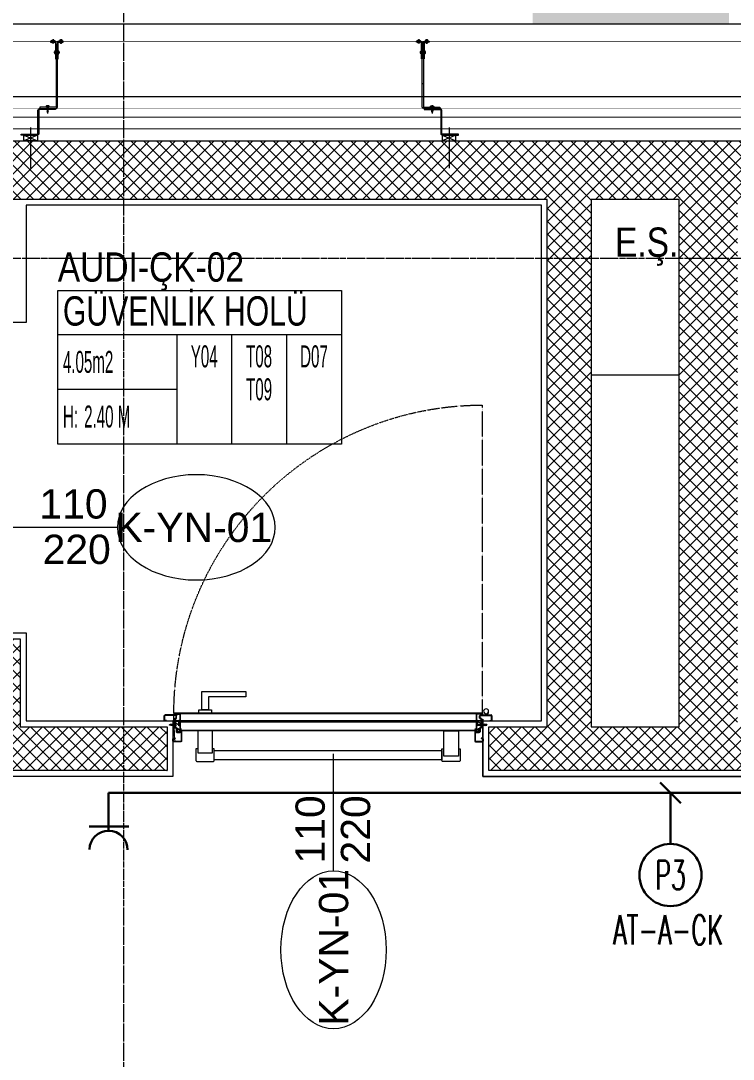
# Model space of a CAD drawing. Extents: x -1439 to 23780, y -1362 to 4476.
# Drawn here: x 19857.7 to 20101, y 2511.5 to 2866 of the extents above; entities that cross this region are included whole.
import ezdxf
from ezdxf.enums import TextEntityAlignment as Align

# ---------------------------------------------------------------- set-up
doc = ezdxf.new("R2010")
doc.units = 0
doc.header["$MEASUREMENT"] = 0
doc.linetypes.add('Audi$0$DASHDOT2', pattern=[0.5, 0.25, -0.125, 0, -0.125])
doc.linetypes.add('Audi$0$DOT2', pattern=[0.125, 0, -0.125])
doc.layers.get('0').update_dxf_attribs({"color": 9, "lineweight": 9})
for name, color, linetype, lineweight in [('Audi$0$00', 8, 'Continuous', 9), ('Audi$0$06C', 8, 'Continuous', 9), ('Audi$0$06D', 8, 'Continuous', 9), ('Audi$0$09W', 8, 'Continuous', 9), ('Audi$0$10', 8, 'Continuous', 9), ('Audi$0$14', 8, 'Continuous', 9), ('Audi$0$20', 8, 'Audi$0$DOT2', 9), ('Audi$0$21', 8, 'Continuous', 9), ('Audi$0$22', 8, 'Continuous', 9), ('Audi$0$24', 8, 'Audi$0$DASHDOT2', 9), ('Audi$0$33', 8, 'Audi$0$BATTING', 9), ('Audi$0$35', 8, 'Continuous', 9), ('E-KABLO', 7, 'Continuous', 30), ('E-LINYE', 7, 'Continuous', 30), ('E-PRİZ', 7, 'Continuous', 30), ('E-YAZI', 7, 'Continuous', 30)]:
    doc.layers.add(name, color=color, linetype=linetype, lineweight=lineweight)
doc.styles.add('Audi$0$Arial', font='arial.ttf', dxfattribs={"height": 2.5})
doc.styles.add('Audi$0$MuuM_TEXT-STANDART', font='ARIALN.TTF')
doc.styles.add('E-YAZI', font='txttw.shx')
doc.linetypes.add('Audi$0$BATTING', pattern='A,0.0001,-0.1,[134,ltypeshp.shx,S=0.1,R=0,X=-0.1,Y=0],-0.2,[134,ltypeshp.shx,S=0.1,R=180,X=0.1,Y=0],-0.1', length=0.4001)

# ---------------------------------------------------------------- blocks, each defined once
blk = doc.blocks.new('Audi$0$0_doorno')
blk.add_lwpolyline([(4.5, 0), (12.5, 0)])
blk.add_ellipse((-0.891, 0), major_axis=(-5.391, 0), ratio=0.666667)
at = {"style": 'Audi$0$Arial'}
blk.add_attdef('YUKSEKLIK', text='', height=2, dxfattribs=at).set_placement((5, 12.3), align=Align.TOP_LEFT)
blk.add_attdef('KAPINO', text='', height=2, dxfattribs=at).set_placement((0, 0), align=Align.MIDDLE)
blk.add_attdef('GENISLIK', text='', height=2, dxfattribs=at).set_placement((5, -3.789), align=Align.BOTTOM_LEFT)
blk = doc.blocks.new('Audi$0$KAPI KODLARI ÇATI KATI')
at = {"layer": 'Audi$0$22'}
ref = blk.add_blockref('Audi$0$0_doorno', (19913.18, 2693.05), dxfattribs=dict(at, xscale=-5, yscale=5, zscale=5))
ref.add_attrib('KAPINO', 'K-YN-01', dxfattribs={"layer": '0', "height": 10, "style": 'Audi$0$Arial'}).set_placement((19916.77, 2693.05), align=Align.MIDDLE)
ref.add_attrib('GENISLIK', '110', dxfattribs={"layer": '0', "height": 10, "style": 'Audi$0$Arial'}).set_placement((19864.02, 2693.05), align=Align.BOTTOM_LEFT)
ref.add_attrib('YUKSEKLIK', '220', dxfattribs={"layer": '0', "height": 10, "style": 'Audi$0$Arial'}).set_placement((19865.13, 2690.55), align=Align.TOP_LEFT)
ref = blk.add_blockref('Audi$0$0_doorno', (19964.5, 2553.27), dxfattribs=dict(at, xscale=5, yscale=5, zscale=5, rotation=90))
ref.add_attrib('KAPINO', 'K-YN-01', dxfattribs={"layer": '0', "height": 10, "rotation": 90, "style": 'Audi$0$Arial'}).set_placement((19964.5, 2549.68), align=Align.MIDDLE)
ref.add_attrib('GENISLIK', '110', dxfattribs={"layer": '0', "height": 10, "rotation": 90, "style": 'Audi$0$Arial'}).set_placement((19964.5, 2578.27), align=Align.BOTTOM_LEFT)
ref.add_attrib('YUKSEKLIK', '220', dxfattribs={"layer": '0', "height": 10, "rotation": 90, "style": 'Audi$0$Arial'}).set_placement((19967, 2578.27), align=Align.TOP_LEFT)
blk = doc.blocks.new('Audi$0$0_roomno2-flat-2')
at = {"layer": 'Audi$0$21'}
blk.add_lwpolyline([(96.88, -52.5), (0, -52.5), (0, 0), (96.88, 0)], close=True, dxfattribs=at)
for points in [[(0, -15), (96.88, -15)], [(40.62, -15), (40.62, -52.5)], [(59.38, -15), (59.38, -52.5)], [(78.12, -15), (78.12, -52.5)], [(0, -33.75), (40.62, -33.75)]]:
    blk.add_lwpolyline(points, dxfattribs=at)
at = {"layer": 'Audi$0$21', "style": 'Audi$0$MuuM_TEXT-STANDART', "width": 0.6}
blk.add_text('H:', height=7.5, dxfattribs=at).set_placement((1.75, -43.04), align=Align.MIDDLE_LEFT)
at = {"layer": 'Audi$0$21', "style": 'Audi$0$Arial'}
blk.add_attdef('ODANO', (0, 5.85), '', height=10, dxfattribs=at)
blk.add_attdef('MEKANADI', text='', height=10, dxfattribs=at).set_placement((1.75, -15), align=Align.BOTTOM_LEFT)
at = {"layer": 'Audi$0$21', "style": 'Audi$0$MuuM_TEXT-STANDART', "width": 0.6}
for tag, p in [('M2', (1.75, -24.38)), ('TEMIZTAVANYUKSEKLIGI', (9, -43.04))]:
    blk.add_attdef(tag, text='', height=7.5, dxfattribs=at).set_placement(p, align=Align.MIDDLE_LEFT)
for tag, p in [('YER01', (50, -22.5)), ('TAVAN01', (68.75, -22.5)), ('DUVAR01', (87.5, -22.5)), ('YER02', (50, -33.75)), ('TAVAN02', (68.75, -33.75)), ('DUVAR02', (87.5, -33.75)), ('YER03', (50, -45)), ('TAVAN03', (68.75, -45)), ('DUVAR03', (87.5, -45))]:
    blk.add_attdef(tag, text='', height=7.5, dxfattribs=at).set_placement(p, align=Align.MIDDLE_CENTER)
blk = doc.blocks.new('Audi$0$P-AKS_AUDI')
at = {"layer": 'Audi$0$21', "linetype": 'Audi$0$DASHDOT2'}
blk.add_lwpolyline([(-2664.62, -2580.53), (-2664.62, 1229.1)], dxfattribs=at)
at = {"layer": 'Audi$0$24'}
blk.add_lwpolyline([(-3840, 0), (360, 0)], dxfattribs=at)
blk = doc.blocks.new('Audi$0$p- alum kaplama profil')
at = {"lineweight": 13}
blk.add_lwpolyline([(7.12, 12.59), (7.12, 26.49)], dxfattribs=at)
at = {"lineweight": 18}
blk.add_lwpolyline([(4.09, 6.16), (-1.41, 6.16), (-1.41, 6.46), (4.09, 6.46, 0.414214), (4.29, 6.66), (4.29, 14.66, -0.414214), (4.79, 15.16), (10.29, 15.16), (10.29, 14.86), (4.79, 14.86, 0.414214), (4.59, 14.66), (4.59, 6.66, -0.414214)], format="xyb", close=True, dxfattribs=at)
at = {"lineweight": 5}
blk.add_lwpolyline([(9.44, 15.16), (4.79, 15.16), (4.79, 17.16), (9.44, 17.16)], close=True, dxfattribs=at)
for points in [[(4.79, 15.16), (9.44, 17.16)], [(9.44, 15.16), (4.79, 17.16)]]:
    blk.add_lwpolyline(points, dxfattribs=at)
blk.add_lwpolyline([(-2.06, 5.56), (-2.06, -2.34), (-2.06, -15.69), (-1.66, -15.69), (-1.66, -2.34), (-1.66, 5.56), (-1.66, 5.56), (-1.66, 5.57), (-1.66, 5.57), (-1.66, 5.58), (-1.66, 5.58), (-1.65, 5.59), (-1.65, 5.59), (-1.65, 5.59), (-1.65, 5.6), (-1.65, 5.6), (-1.64, 5.61), (-1.64, 5.61), (-1.64, 5.62), (-1.64, 5.62), (-1.63, 5.62), (-1.63, 5.63), (-1.63, 5.63), (-1.62, 5.63), (-1.62, 5.64), (-1.61, 5.64), (-1.61, 5.64), (-1.61, 5.64), (-1.6, 5.65), (-1.6, 5.65), (-1.59, 5.65), (-1.59, 5.65), (-1.58, 5.65), (-1.58, 5.65), (-1.57, 5.66), (-1.57, 5.66), (-1.56, 5.66), (-1.56, 5.66), (3.94, 5.66), (3.94, 6.06), (-1.56, 6.06), (-1.58, 6.06), (-1.61, 6.05), (-1.63, 6.05), (-1.66, 6.05), (-1.68, 6.04), (-1.7, 6.03), (-1.73, 6.03), (-1.75, 6.02), (-1.77, 6.01), (-1.79, 6), (-1.82, 5.99), (-1.84, 5.97), (-1.86, 5.96), (-1.88, 5.94), (-1.89, 5.93), (-1.91, 5.91), (-1.93, 5.89), (-1.95, 5.87), (-1.96, 5.85), (-1.97, 5.83), (-1.99, 5.81), (-2, 5.79), (-2.01, 5.77), (-2.02, 5.75), (-2.03, 5.72), (-2.04, 5.7), (-2.04, 5.68), (-2.05, 5.65), (-2.05, 5.63), (-2.06, 5.61), (-2.06, 5.58)], close=True)
blk.add_lwpolyline([(-1.66, -2.34), (-2.06, -2.34)])
for points in [[(-2.36, -10.84), (-2.36, -16.39), (-2.36, -16.39, -0.414214), (-2.51, -16.54), (-2.51, -16.54), (-4.06, -16.54), (-4.06, -16.84), (-2.51, -16.84), (-2.51, -16.84, 0.414214), (-2.06, -16.39), (-2.06, -10.84)], [(-1.36, -10.84), (-1.66, -10.84), (-1.66, -16.39, 0.414214), (-1.21, -16.84), (-1.21, -16.84), (0.34, -16.84), (0.34, -16.54), (-1.21, -16.54), (-1.21, -16.54, -0.414214), (-1.36, -16.39), (-1.36, -16.39)]]:
    blk.add_lwpolyline(points, format="xyb", close=True)
for points in [[(1.56, 7.05, -10), (1.02, 7.13, -10)], [(1.05, 6.91, -10), (1.29, 7.56, -10)], [(1.29, 4.93, -10), (1.29, 7.8, -10)], [(1.53, 6.82, -10), (1.29, 7.56, -10)], [(0.67, 5.66, -10), (1.91, 5.66, -10)], [(0.67, 5.66, -10), (0.67, 5.64, -10), (0.67, 5.62, -10), (0.67, 5.6, -10), (0.68, 5.58, -10), (0.68, 5.56, -10), (0.69, 5.54, -10), (0.69, 5.52, -10), (0.7, 5.5, -10), (0.7, 5.48, -10), (0.71, 5.46, -10), (0.72, 5.45, -10), (0.73, 5.43, -10), (0.74, 5.41, -10), (0.75, 5.4, -10), (0.76, 5.38, -10), (0.77, 5.36, -10), (0.79, 5.35, -10), (0.8, 5.33, -10), (0.81, 5.32, -10), (0.83, 5.31, -10), (0.84, 5.29, -10), (0.86, 5.28, -10), (0.87, 5.27, -10), (0.89, 5.26, -10), (0.91, 5.25, -10), (0.92, 5.24, -10), (0.94, 5.23, -10), (0.96, 5.22, -10), (0.98, 5.21, -10), (1, 5.21, -10), (1.02, 5.2, -10), (1.03, 5.2, -10)], [(0.96, 5.66, -10), (0.97, 5.66, -10), (0.97, 5.66, -10), (0.97, 5.66, -10), (0.98, 5.66, -10), (0.98, 5.66, -10), (0.99, 5.66, -10), (0.99, 5.66, -10), (1, 5.66, -10), (1, 5.67, -10), (1, 5.67, -10), (1.01, 5.67, -10), (1.01, 5.67, -10), (1.01, 5.67, -10), (1.02, 5.68, -10), (1.02, 5.68, -10), (1.02, 5.68, -10), (1.03, 5.69, -10), (1.03, 5.69, -10), (1.03, 5.69, -10), (1.04, 5.7, -10), (1.04, 5.7, -10), (1.04, 5.7, -10), (1.04, 5.71, -10), (1.04, 5.71, -10), (1.05, 5.72, -10), (1.05, 5.72, -10), (1.05, 5.72, -10), (1.05, 5.73, -10), (1.05, 5.73, -10), (1.05, 5.74, -10), (1.05, 5.74, -10), (1.05, 5.75, -10)], [(1.61, 6.87, -10), (0.98, 6.96, -10)], [(1.33, 5.85, -10), (0.98, 5.88, -10)], [(1.03, 5.2, -10), (1.04, 5.2, -10), (1.05, 5.19, -10), (1.05, 5.19, -10), (1.06, 5.19, -10), (1.06, 5.19, -10), (1.07, 5.19, -10), (1.07, 5.19, -10), (1.08, 5.19, -10), (1.08, 5.19, -10), (1.09, 5.19, -10), (1.09, 5.18, -10), (1.1, 5.18, -10), (1.1, 5.18, -10), (1.11, 5.18, -10), (1.11, 5.18, -10), (1.12, 5.18, -10), (1.12, 5.18, -10), (1.13, 5.18, -10), (1.13, 5.18, -10), (1.14, 5.18, -10), (1.15, 5.18, -10), (1.15, 5.18, -10), (1.16, 5.17, -10), (1.16, 5.17, -10), (1.17, 5.17, -10), (1.17, 5.17, -10), (1.18, 5.17, -10), (1.18, 5.17, -10), (1.19, 5.17, -10), (1.19, 5.17, -10), (1.2, 5.17, -10), (1.2, 5.17, -10)], [(1.05, 5.83, -10), (1.05, 6.01, -10)], [(1.05, 5.75, -10), (1.05, 5.83, -10)], [(1.2, 5.17, -10), (1.2, 5.2, -10)], [(1.38, 5.2, -10), (1.2, 5.2, -10)], [(1.29, 6.16, -10), (1.29, 6.26, -10)], [(1.38, 5.17, -10), (1.38, 5.2, -10)], [(1.38, 5.17, -10), (1.38, 5.17, -10), (1.39, 5.17, -10), (1.39, 5.17, -10), (1.4, 5.17, -10), (1.41, 5.17, -10), (1.41, 5.17, -10), (1.42, 5.17, -10), (1.42, 5.17, -10), (1.43, 5.17, -10), (1.43, 5.18, -10), (1.44, 5.18, -10), (1.44, 5.18, -10), (1.45, 5.18, -10), (1.45, 5.18, -10), (1.46, 5.18, -10), (1.46, 5.18, -10), (1.47, 5.18, -10), (1.47, 5.18, -10), (1.48, 5.18, -10), (1.48, 5.18, -10), (1.49, 5.18, -10), (1.5, 5.19, -10), (1.5, 5.19, -10), (1.51, 5.19, -10), (1.51, 5.19, -10), (1.52, 5.19, -10), (1.52, 5.19, -10), (1.53, 5.19, -10), (1.53, 5.19, -10), (1.54, 5.19, -10), (1.54, 5.2, -10), (1.55, 5.2, -10)], [(1.53, 5.75, -10), (1.53, 5.92, -10)], [(1.53, 5.75, -10), (1.53, 5.74, -10), (1.53, 5.74, -10), (1.53, 5.73, -10), (1.53, 5.73, -10), (1.53, 5.72, -10), (1.54, 5.72, -10), (1.54, 5.72, -10), (1.54, 5.71, -10), (1.54, 5.71, -10), (1.54, 5.7, -10), (1.54, 5.7, -10), (1.55, 5.7, -10), (1.55, 5.69, -10), (1.55, 5.69, -10), (1.55, 5.69, -10), (1.56, 5.68, -10), (1.56, 5.68, -10), (1.56, 5.68, -10), (1.57, 5.67, -10), (1.57, 5.67, -10), (1.58, 5.67, -10), (1.58, 5.67, -10), (1.58, 5.67, -10), (1.59, 5.66, -10), (1.59, 5.66, -10), (1.6, 5.66, -10), (1.6, 5.66, -10), (1.6, 5.66, -10), (1.61, 5.66, -10), (1.61, 5.66, -10), (1.62, 5.66, -10), (1.62, 5.66, -10)], [(1.55, 5.2, -10), (1.57, 5.2, -10), (1.59, 5.21, -10), (1.6, 5.21, -10), (1.62, 5.22, -10), (1.64, 5.23, -10), (1.66, 5.24, -10), (1.68, 5.25, -10), (1.69, 5.26, -10), (1.71, 5.27, -10), (1.73, 5.28, -10), (1.74, 5.29, -10), (1.76, 5.31, -10), (1.77, 5.32, -10), (1.78, 5.33, -10), (1.8, 5.35, -10), (1.81, 5.36, -10), (1.82, 5.38, -10), (1.83, 5.4, -10), (1.84, 5.41, -10), (1.85, 5.43, -10), (1.86, 5.45, -10), (1.87, 5.46, -10), (1.88, 5.48, -10), (1.89, 5.5, -10), (1.89, 5.52, -10), (1.9, 5.54, -10), (1.9, 5.56, -10), (1.9, 5.58, -10), (1.91, 5.6, -10), (1.91, 5.62, -10), (1.91, 5.64, -10), (1.91, 5.66, -10)], [(-2.86, -13.04, 0), (-0.86, -13.04, 0)], [(-2.36, -12.52, 0), (-2.4, -12.53, 0), (-2.43, -12.56, 0), (-2.47, -12.58, 0), (-2.5, -12.6, 0), (-2.53, -12.63, 0), (-2.56, -12.66, 0), (-2.59, -12.69, 0), (-2.61, -12.73, 0), (-2.63, -12.76, 0), (-2.65, -12.8, 0), (-2.67, -12.84, 0), (-2.68, -12.88, 0), (-2.69, -12.92, 0), (-2.7, -12.96, 0), (-2.71, -13, 0), (-2.71, -13.04, 0), (-2.71, -13.08, 0), (-2.7, -13.13, 0), (-2.69, -13.17, 0), (-2.68, -13.21, 0), (-2.67, -13.25, 0), (-2.65, -13.28, 0), (-2.63, -13.32, 0), (-2.61, -13.36, 0), (-2.59, -13.39, 0), (-2.56, -13.42, 0), (-2.53, -13.45, 0), (-2.5, -13.48, 0), (-2.47, -13.51, 0), (-2.43, -13.53, 0), (-2.4, -13.55, 0), (-2.36, -13.57, 0)], [(-2.36, -13.04, 0), (-2.36, -12.52, 0)], [(-2.36, -13.04, 0), (-2.36, -12.73, 0)], [(-2.36, -12.73, 0), (-2.36, -13.04, 0)], [(-1.36, -12.73, 0), (-2.36, -12.73, 0)], [(-2.36, -13.04, 0), (-2.36, -13.36, 0)], [(-2.36, -13.04, 0), (-2.36, -13.57, 0)], [(-2.36, -13.36, 0), (-2.36, -13.04, 0)], [(-1.36, -13.36, 0), (-2.36, -13.36, 0)], [(-1.36, -13.04, 0), (-1.36, -12.37, 0)], [(-1.36, -13.72, 0), (-1.32, -13.68, 0), (-1.29, -13.65, 0), (-1.26, -13.61, 0), (-1.23, -13.58, 0), (-1.2, -13.54, 0), (-1.18, -13.5, 0), (-1.16, -13.45, 0), (-1.14, -13.41, 0), (-1.12, -13.37, 0), (-1.1, -13.32, 0), (-1.09, -13.28, 0), (-1.08, -13.23, 0), (-1.07, -13.18, 0), (-1.06, -13.14, 0), (-1.06, -13.09, 0), (-1.06, -13.04, 0), (-1.06, -12.99, 0), (-1.06, -12.95, 0), (-1.07, -12.9, 0), (-1.08, -12.85, 0), (-1.09, -12.81, 0), (-1.1, -12.76, 0), (-1.12, -12.72, 0), (-1.14, -12.67, 0), (-1.16, -12.63, 0), (-1.18, -12.59, 0), (-1.2, -12.55, 0), (-1.23, -12.51, 0), (-1.26, -12.47, 0), (-1.29, -12.43, 0), (-1.32, -12.4, 0), (-1.36, -12.37, 0)], [(-1.36, -13.04, 0), (-1.36, -13.72, 0)], [(-3.84, -17.04, 0), (-3.81, -17.07, 0), (-3.78, -17.1, 0), (-3.75, -17.12, 0), (-3.72, -17.15, 0), (-3.69, -17.17, 0), (-3.66, -17.19, 0), (-3.62, -17.21, 0), (-3.59, -17.23, 0), (-3.55, -17.24, 0), (-3.52, -17.26, 0), (-3.48, -17.27, 0), (-3.44, -17.28, 0), (-3.4, -17.28, 0), (-3.36, -17.29, 0), (-3.32, -17.29, 0), (-3.29, -17.29, 0), (-3.25, -17.29, 0), (-3.21, -17.29, 0), (-3.17, -17.28, 0), (-3.13, -17.28, 0), (-3.09, -17.27, 0), (-3.06, -17.26, 0), (-3.02, -17.24, 0), (-2.98, -17.23, 0), (-2.95, -17.21, 0), (-2.91, -17.19, 0), (-2.88, -17.17, 0), (-2.85, -17.15, 0), (-2.82, -17.12, 0), (-2.79, -17.1, 0), (-2.76, -17.07, 0), (-2.73, -17.04, 0)], [(-3.29, -17.04, 0), (-3.84, -17.04, 0)], [(-2.85, -16.54, 0), (-2.86, -16.51, 0), (-2.87, -16.47, 0), (-2.89, -16.44, 0), (-2.91, -16.41, 0), (-2.93, -16.38, 0), (-2.96, -16.35, 0), (-2.98, -16.33, 0), (-3.01, -16.31, 0), (-3.04, -16.29, 0), (-3.07, -16.27, 0), (-3.11, -16.25, 0), (-3.14, -16.24, 0), (-3.18, -16.23, 0), (-3.21, -16.22, 0), (-3.25, -16.22, 0), (-3.29, -16.22, 0), (-3.32, -16.22, 0), (-3.36, -16.22, 0), (-3.39, -16.23, 0), (-3.43, -16.24, 0), (-3.46, -16.25, 0), (-3.5, -16.27, 0), (-3.53, -16.29, 0), (-3.56, -16.31, 0), (-3.59, -16.33, 0), (-3.61, -16.35, 0), (-3.64, -16.38, 0), (-3.66, -16.41, 0), (-3.68, -16.44, 0), (-3.7, -16.47, 0), (-3.71, -16.51, 0), (-3.73, -16.54, 0)], [(-3.29, -16.54, 0), (-3.73, -16.54, 0)], [(-3.29, -16.54, 0), (-3.55, -16.54, 0)], [(-3.55, -16.54, 0), (-3.29, -16.54, 0)], [(-3.55, -17.04, 0), (-3.55, -16.54, 0)], [(-3.29, -17.54, 0), (-3.29, -16.04, 0)], [(-3.29, -16.54, 0), (-2.85, -16.54, 0)], [(-3.29, -16.54, 0), (-3.03, -16.54, 0)], [(-3.03, -16.54, 0), (-3.29, -16.54, 0)], [(-3.29, -17.04, 0), (-2.73, -17.04, 0)], [(-3.03, -17.04, 0), (-3.03, -16.54, 0)], [(-0.56, -17.04, 0), (-1.11, -17.04, 0)], [(0, -17.04, 0), (-0.03, -17.07, 0), (-0.06, -17.1, 0), (-0.09, -17.12, 0), (-0.12, -17.15, 0), (-0.15, -17.17, 0), (-0.18, -17.19, 0), (-0.22, -17.21, 0), (-0.25, -17.23, 0), (-0.29, -17.24, 0), (-0.33, -17.26, 0), (-0.36, -17.27, 0), (-0.4, -17.28, 0), (-0.44, -17.28, 0), (-0.48, -17.29, 0), (-0.52, -17.29, 0), (-0.56, -17.29, 0), (-0.59, -17.29, 0), (-0.63, -17.29, 0), (-0.67, -17.28, 0), (-0.71, -17.28, 0), (-0.75, -17.27, 0), (-0.79, -17.26, 0), (-0.82, -17.24, 0), (-0.86, -17.23, 0), (-0.89, -17.21, 0), (-0.93, -17.19, 0), (-0.96, -17.17, 0), (-0.99, -17.15, 0), (-1.02, -17.12, 0), (-1.05, -17.1, 0), (-1.08, -17.07, 0), (-1.11, -17.04, 0)], [(-1, -16.54, 0), (-0.98, -16.51, 0), (-0.97, -16.47, 0), (-0.95, -16.44, 0), (-0.93, -16.41, 0), (-0.91, -16.38, 0), (-0.88, -16.35, 0), (-0.86, -16.33, 0), (-0.83, -16.31, 0), (-0.8, -16.29, 0), (-0.77, -16.27, 0), (-0.73, -16.25, 0), (-0.7, -16.24, 0), (-0.66, -16.23, 0), (-0.63, -16.22, 0), (-0.59, -16.22, 0), (-0.56, -16.22, 0), (-0.52, -16.22, 0), (-0.48, -16.22, 0), (-0.45, -16.23, 0), (-0.41, -16.24, 0), (-0.38, -16.25, 0), (-0.34, -16.27, 0), (-0.31, -16.29, 0), (-0.28, -16.31, 0), (-0.25, -16.33, 0), (-0.23, -16.35, 0), (-0.2, -16.38, 0), (-0.18, -16.41, 0), (-0.16, -16.44, 0), (-0.14, -16.47, 0), (-0.13, -16.51, 0), (-0.12, -16.54, 0)], [(-0.56, -16.54, 0), (-1, -16.54, 0)], [(-0.56, -16.54, 0), (-0.82, -16.54, 0)], [(-0.82, -16.54, 0), (-0.56, -16.54, 0)], [(-0.82, -17.04, 0), (-0.82, -16.54, 0)], [(-0.56, -17.54, 0), (-0.56, -16.04, 0)], [(-0.56, -16.54, 0), (-0.3, -16.54, 0)], [(-0.56, -16.54, 0), (-0.12, -16.54, 0)], [(-0.3, -16.54, 0), (-0.56, -16.54, 0)], [(-0.56, -17.04, 0), (0, -17.04, 0)], [(-0.3, -17.04, 0), (-0.3, -16.54, 0)]]:
    blk.add_polyline3d(points)
blk = doc.blocks.new('*U342')
at = {"ltscale": 15}
for p, q in [((-24.9, 0.9), (-25.7, 0)), ((-24.9, -0.9), (-25.7, 0)), ((-22.9, 1.5), (-24.9, 0.9)), ((-22.9, 1.5), (-22.9, -1.5)), ((-21.2, -2.7), (-18.1, 2.8)), ((-21, -2.7), (-17.9, 2.7)), ((-19.7, -2.7), (-16.6, 2.8)), ((-19.5, -2.7), (-16.4, 2.7)), ((-18.5, 1.5), (-18.3, 2)), ((-18.2, -2.7), (-15.1, 2.8)), ((-18, -2.7), (-14.9, 2.7)), ((-17, 1.5), (-16.8, 2)), ((-16.7, -2.7), (-13.6, 2.8)), ((-16.5, -2.7), (-13.4, 2.7)), ((-15.5, 1.5), (-15.3, 2)), ((-15.2, -2.7), (-12.1, 2.8)), ((-15, -2.7), (-11.9, 2.7)), ((-14, 1.5), (-13.8, 2)), ((-13.7, -2.7), (-10.6, 2.8)), ((-13.5, -2.7), (-10.4, 2.7)), ((-12.5, 1.5), (-12.3, 2)), ((-12.2, -2.7), (-9.1, 2.8)), ((-12, -2.7), (-8.9, 2.7)), ((-11, 1.5), (-10.8, 2)), ((-10.7, -2.7), (-7.6, 2.8)), ((-10.5, -2.7), (-7.4, 2.7)), ((-9.5, 1.5), (-9.3, 2)), ((-9.2, -2.7), (-6.1, 2.8)), ((-9, -2.7), (-5.9, 2.7)), ((-8, 1.5), (-7.8, 2)), ((-7.7, -2.7), (-4.6, 2.8)), ((-7.5, -2.7), (-4.4, 2.7)), ((-6.5, 1.5), (-6.3, 2)), ((-6.2, -2.7), (-3.1, 2.8)), ((-6, -2.7), (-2.9, 2.7)), ((-5, 1.5), (-4.8, 2)), ((-4.7, -2.7), (-1.6, 2.8)), ((-4.5, -2.7), (-1.4, 2.7)), ((-3.5, 1.5), (-3.3, 2)), ((-2, 1.5), (-1.8, 2)), ((-0.5, 4.2), (-1.5, 1.5)), ((0, 0.5), (-0.6, 0.5)), ((-24.9, -0.9), (-22.9, -1.5)), ((-8.6, -1.5), (-22.9, -1.5)), ((-21.2, -2.7), (-20.9, -1.5)), ((-20.3, -1.5), (-19.1, -1.5)), ((-19.7, -2.7), (-19.4, -1.5)), ((-18.8, -1.5), (-17.6, -1.5)), ((-18.2, -2.7), (-17.9, -1.5)), ((-17.3, -1.5), (-16.1, -1.5)), ((-16.7, -2.7), (-16.4, -1.5)), ((-15.8, -1.5), (-14.6, -1.5)), ((-15.2, -2.7), (-14.9, -1.5)), ((-14.3, -1.5), (-13.1, -1.5)), ((-13.7, -2.7), (-13.4, -1.5)), ((-12.8, -1.5), (-11.6, -1.5)), ((-12.2, -2.7), (-11.9, -1.5)), ((-11.3, -1.5), (-10.1, -1.5)), ((-10.7, -2.7), (-10.4, -1.5)), ((-9.8, -1.5), (-8.6, -1.5)), ((-9.2, -2.7), (-8.9, -1.5)), ((-8.3, -1.5), (-7.1, -1.5)), ((-7.7, -2.7), (-7.4, -1.5)), ((-6.8, -1.5), (-5.6, -1.5)), ((-6.2, -2.7), (-5.9, -1.5)), ((-5.3, -1.5), (-4.1, -1.5)), ((-4.7, -2.7), (-4.4, -1.5)), ((-3.8, -1.5), (-2.1, -1.5)), ((-0.5, -4.2), (-1.5, -1.5)), ((0, -0.5), (-0.6, -0.5))]:
    blk.add_line(p, q, dxfattribs=at)
for p, q in [((-6.9, 1.5), (-22.9, 1.5)), ((-17.4, 1.5), (-18.6, 1.5)), ((-15.9, 1.5), (-17.1, 1.5)), ((-14.4, 1.5), (-15.6, 1.5)), ((-12.9, 1.5), (-14.1, 1.5)), ((-11.4, 1.5), (-12.6, 1.5)), ((-9.9, 1.5), (-11.1, 1.5)), ((-8.4, 1.5), (-9.6, 1.5)), ((-6.9, 1.5), (-8.1, 1.5)), ((-5.4, 1.5), (-6.6, 1.5)), ((-3.9, 1.5), (-5.1, 1.5)), ((-2.4, 1.5), (-3.6, 1.5)), ((-1.5, 1.5), (-2.1, 1.5)), ((0, 0.5), (0, 4.1)), ((-1.5, -1.5), (-2.1, -1.5)), ((0, -0.5), (0, -4.1))]:
    blk.add_line(p, q)
for centre, radius, start, end in [((-26, 3.9), 3.92, 274.361, 322.1025), ((-26, -3.9), 3.92, 37.8975, 85.639), ((-18, 2.8), 0.0971, 330.3204, 150.3204), ((-16.5, 2.8), 0.0971, 330.3204, 150.3204), ((-15, 2.8), 0.0971, 330.3204, 150.3204), ((-13.5, 2.8), 0.0971, 330.3204, 150.3204), ((-12, 2.8), 0.0971, 330.3204, 150.3204), ((-10.5, 2.8), 0.0971, 330.3204, 150.3204), ((-9, 2.8), 0.0971, 330.3204, 150.3204), ((-7.5, 2.8), 0.0971, 330.3204, 150.3204), ((-6, 2.8), 0.0971, 330.3204, 150.3204), ((-4.5, 2.8), 0.0971, 330.3204, 150.3204), ((-3, 2.8), 0.0971, 330.3204, 150.3204), ((-1.5, 2.8), 0.0971, 330.3204, 150.3204), ((-0.6, 0), 0.486, 90, 270), ((-0.3, 4.1), 0.25, 0, 150.0864), ((-21.1, -2.7), 0.0971, 150.3204, 330.3204), ((-19.6, -2.7), 0.0971, 150.3204, 330.3204), ((-18.1, -2.7), 0.0971, 150.3204, 330.3204), ((-16.6, -2.7), 0.0971, 150.3204, 330.3204), ((-15.1, -2.7), 0.0971, 150.3204, 330.3204), ((-13.6, -2.7), 0.0971, 150.3204, 330.3204), ((-12.1, -2.7), 0.0971, 150.3204, 330.3204), ((-10.6, -2.7), 0.0971, 150.3204, 330.3204), ((-9.1, -2.7), 0.0971, 150.3204, 330.3204), ((-7.6, -2.7), 0.0971, 150.3204, 330.3204), ((-6.1, -2.7), 0.0971, 150.3204, 330.3204), ((-4.6, -2.7), 0.0971, 150.3204, 330.3204), ((-0.3, -4.1), 0.25, 209.9136, 0)]:
    blk.add_arc(centre, radius, start, end, dxfattribs=at)
blk = doc.blocks.new('Audi$0$conta')
at = {"ltscale": 10}
for p, q in [((-2649.88, 5344.46), (-2649.78, 5344.3)), ((-2649.87, 5345.53), (-2649.81, 5345.61)), ((-2649.78, 5344.3), (-2649.74, 5344.3)), ((-2649.72, 5345.4), (-2649.28, 5345.4)), ((-2649.25, 5345.41), (-2649.09, 5345.51)), ((-2648.83, 5344.87), (-2648.56, 5345.24)), ((-2648.77, 5345.12), (-2648.63, 5345.3)), ((-2648.56, 5345.31), (-2648.56, 5345.31)), ((-2648.97, 5344.05), (-2648.78, 5343.8)), ((-2648.87, 5344.09), (-2648.7, 5343.86)), ((-2648.71, 5343.79), (-2648.71, 5343.79))]:
    blk.add_line(p, q, dxfattribs=at)
for centre, radius, start, end in [((-2653.03, 5345), 3.19, 350.4674, 8.9372), ((-2649.87, 5344.47), 0.02, 170.4674, 213.7451), ((-2649.83, 5345.5), 0.05, 140.6345, 188.9372), ((-2649.74, 5345.58), 0.0696, 22.2428, 159.258), ((-2650.94, 5345.01), 1.24, 340.3382, 16.7772), ((-2649.74, 5344.58), 0.03, 160.3382, 273.2666), ((-2649.72, 5345.37), 0.03, 90, 196.7772), ((-2649.56, 5341.55), 3.01, 80.4362, 93.2666), ((-2649.28, 5345.45), 0.05, 270, 303.0062), ((-2649.22, 5344.14), 0.231, 353.9571, 81.9004), ((-2649.08, 5345.49), 0.03, 4.7972, 123.0062), ((-2649.06, 5344.54), 0.03, 260.4362, 338.7066), ((-2650.22, 5344.99), 1.27, 338.7066, 23.0418), ((-2649.01, 5345.57), 0.05, 18.7951, 42.1429), ((-2651.17, 5344.83), 2.33, 7.5897, 18.7951), ((-2658.2, 5345.19), 9.36, 353.6857, 357.8537), ((-2648.81, 5345.15), 0.05, 187.5897, 322.7347), ((-2648.79, 5344.84), 0.05, 142.7347, 180.2669), ((-2648.59, 5345.27), 0.05, 52.7347, 142.7347), ((-2648.59, 5345.27), 0.05, 322.7347, 52.7347), ((-2648.89, 5344.11), 0.1, 173.9571, 217.2653), ((-2648.79, 5344.15), 0.1, 173.6857, 217.2653), ((-2648.74, 5343.83), 0.05, 217.2653, 307.2653), ((-2648.74, 5343.83), 0.05, 307.2653, 37.2653)]:
    blk.add_arc(centre, radius, start, end, dxfattribs=at)
for points, knots in [([(-2649.74, 5344.31), (-2649.74, 5344.34), (-2649.7, 5344.52), (-2649.59, 5344.33), (-2649.34, 5344.36), (-2649.23, 5344.37), (-2649.18, 5344.37)], [0, 0, 0, 0, 0.1008757, 0.3841126, 0.5436166, 0.6906785, 0.6906785, 0.6906785, 0.6906785]), ([(-2648.98, 5345.6), (-2649, 5345.63), (-2649.09, 5345.71), (-2649.23, 5345.44), (-2649.32, 5345.74), (-2649.39, 5345.46), (-2649.51, 5345.75), (-2649.59, 5345.5), (-2649.65, 5345.57), (-2649.68, 5345.61)], [0.0086373, 0.0086373, 0.0086373, 0.0086373, 0.1097304, 0.3133405, 0.4430081, 0.5658764, 0.7165186, 0.8527974, 0.9648495, 0.9648495, 0.9648495, 0.9648495])]:
    blk.add_open_spline(points, degree=3, knots=knots, dxfattribs=at)
blk = doc.blocks.new('Audi$0$p-yn_sackasa')
at = {"layer": 'Audi$0$10', "linetype": 'Continuous'}
for p, q in [((2.69, 7.16), (0.26, 7.16)), ((2.69, 7.15), (0.26, 7.15)), ((0, 6.16), (0, 6.9)), ((0.01, 6.9), (0.01, 6.15)), ((0.14, 6.9), (0.14, 6.16)), ((0.15, 6.9), (0.15, 6.16)), ((2.69, 7.02), (0.26, 7.02)), ((0.26, 7.01), (2.69, 7.01)), ((0.26, 6.05), (0.76, 6.05)), ((0.75, 6.04), (0.26, 6.04)), ((0.26, 5.91), (0.75, 5.91)), ((0.76, 5.9), (0.26, 5.9)), ((0.75, 5.91), (0.75, 6.04)), ((0.76, 5.9), (0.76, 6.05)), ((1.11, 2.52), (1.11, 3.73)), ((1.12, 2.52), (1.12, 3.73)), ((1.25, 3.73), (1.25, 2.52)), ((1.26, 2.52), (1.26, 3.73)), ((1.37, 3.98), (2.49, 3.98)), ((2.49, 3.97), (1.37, 3.97)), ((1.37, 3.84), (2.49, 3.84)), ((2.49, 3.83), (1.37, 3.83)), ((2.6, 3.69), (2.5, 3.36)), ((2.51, 3.35), (2.61, 3.69)), ((2.73, 3.65), (2.63, 3.32)), ((2.74, 3.64), (2.64, 3.31)), ((2.8, 3.29), (2.8, 6.9)), ((2.81, 3.29), (2.81, 6.9)), ((2.94, 3.29), (2.94, 6.9)), ((2.95, 3.29), (2.95, 6.9)), ((-2.19, 0), (-2.19, -0.15)), ((0.67, -0.71), (0.67, 2.27)), ((0.69, -0.71), (0.69, 2.27)), ((0.81, -0.71), (0.81, 2.27)), ((0.83, -0.71), (0.83, 2.27)), ((0.92, 2.33), (0.95, 2.32)), ((0.93, 2.34), (0.95, 2.33)), ((1.01, 2.46), (0.99, 2.47)), ((0.99, 2.46), (1.01, 2.45)), ((-2.95, -0.25), (-2.95, -1.75)), ((-2.94, -1.75), (-2.94, -0.25)), ((-2.81, -0.25), (-2.81, -1.75)), ((-2.8, -0.25), (-2.8, -1.75)), ((-2.19, 0), (-2.7, 0)), ((-2.2, -0.01), (-2.7, -0.01)), ((-2.2, -0.14), (-2.7, -0.14)), ((-2.19, -0.15), (-2.7, -0.15)), ((1.01, -1.85), (-2.7, -1.85)), ((1.01, -1.86), (-2.7, -1.86)), ((-2.7, -1.99), (1.01, -1.99)), ((1.01, -2), (-2.7, -2)), ((-2.2, -0.14), (-2.2, -0.01)), ((0.92, -0.77), (0.95, -0.76)), ((0.93, -0.78), (0.95, -0.77)), ((0.99, -0.89), (1.01, -0.88)), ((1.01, -0.89), (0.99, -0.91)), ((1.11, -0.96), (1.11, -1.75)), ((1.12, -0.96), (1.12, -1.75)), ((1.25, -0.96), (1.25, -1.75)), ((1.26, -0.96), (1.26, -1.75))]:
    blk.add_line(p, q, dxfattribs=at)
for points in [[(0.15, 2.14), (0.67, 2.14), (0.67, -0.54), (0.15, -0.54)], [(0.15, 2.14), (0.41, 2.14), (0.41, -0.54), (0.15, -0.54)]]:
    blk.add_lwpolyline(points, close=True, dxfattribs=at)
for centre, radius, start, end in [((0.26, 6.9), 0.261, 90, 180), ((0.26, 6.9), 0.249, 90, 180), ((2.69, 6.9), 0.261, 0, 90), ((2.69, 6.9), 0.249, 0, 90), ((0.26, 6.16), 0.261, 180, 270), ((0.26, 6.16), 0.249, 181.345, 271.3502), ((0.26, 6.9), 0.122, 90, 180), ((0.26, 6.16), 0.122, 180, 270), ((0.26, 6.9), 0.11, 90, 180), ((0.26, 6.16), 0.11, 180, 270), ((1.37, 3.73), 0.253, 90, 180), ((1.37, 3.73), 0.24, 90, 180), ((1.37, 3.73), 0.114, 90, 180), ((1.37, 3.73), 0.101, 90, 180), ((2.49, 3.72), 0.261, 342.8602, 90), ((2.49, 3.72), 0.249, 342.8613, 90), ((2.49, 3.72), 0.122, 342.8607, 90), ((2.49, 3.72), 0.11, 342.8621, 90), ((2.69, 6.9), 0.122, 0, 90), ((2.69, 6.9), 0.11, 0, 90), ((0.89, 2.27), 0.219, 63.2153, 180), ((0.89, 2.27), 0.206, 63.2169, 180), ((0.89, 2.27), 0.0801, 63.215, 180), ((0.89, 2.27), 0.0674, 63.2144, 180), ((1.04, 2.52), 0.206, 243.2197, 0), ((1.04, 2.52), 0.219, 243.2148, 0), ((1.04, 2.52), 0.0801, 243.2203, 0), ((1.04, 2.52), 0.0674, 243.2129, 0), ((2.72, 3.29), 0.232, 162.8601, 0), ((2.72, 3.29), 0.219, 162.8613, 0), ((2.72, 3.29), 0.0927, 162.8605, 0), ((2.72, 3.29), 0.0801, 162.8624, 0), ((-2.7, -0.25), 0.253, 90, 180), ((-2.7, -1.75), 0.253, 180, 270), ((-2.7, -0.25), 0.24, 90, 180), ((-2.7, -1.75), 0.24, 180, 270), ((-2.7, -0.25), 0.114, 90, 180), ((-2.7, -1.75), 0.114, 180, 270), ((-2.7, -0.25), 0.101, 90, 180), ((-2.7, -1.75), 0.101, 180, 270), ((0.89, -0.71), 0.219, 180, 296.785), ((0.89, -0.71), 0.206, 180, 296.7851), ((0.89, -0.71), 0.0801, 180, 296.785), ((0.89, -0.71), 0.0674, 180, 180.5245), ((0.89, -0.71), 0.0674, 180, 296.7871), ((1.04, -0.96), 0.219, 0, 116.7854), ((1.04, -0.96), 0.206, 0, 116.7836), ((1.04, -0.96), 0.0801, 0, 116.7811), ((1.04, -0.96), 0.0674, 0, 116.7871), ((1.01, -1.75), 0.114, 270, 0), ((1.01, -1.75), 0.24, 270, 0), ((1.01, -1.75), 0.101, 270, 0), ((1.01, -1.75), 0.253, 270, 0)]:
    blk.add_arc(centre, radius, start, end, dxfattribs=at)
at = {"layer": 'Audi$0$10', "xscale": 0.0842696629213483, "yscale": 0.0842696629213483, "zscale": 0.0842696629213483}
blk.add_blockref('*U342', (0.95, 1.35), dxfattribs=at)
at = {"layer": 'Audi$0$14', "xscale": -0.7887640449438696, "yscale": 0.7887640449438696, "zscale": 0.7887640449438204, "rotation": 90}
blk.add_blockref('Audi$0$conta', (4217.78, -2086.42), dxfattribs=at)
blk = doc.blocks.new('*U458')
blk.add_arc((114.7, -2.4), 105.4, 174.7953, 179.7834)
at = {"layer": 'Audi$0$06D'}
for points in [[(17.5, 9.56), (16.87, 9.56), (16.87, 13.56, -0.414214), (17.25, 13.93), (22.75, 13.93, -0.414214), (23.12, 13.56), (23.12, 9.56), (22.5, 9.56)], [(106.5, 9.56), (107.12, 9.56), (107.12, 13.56, 0.414214), (106.75, 13.93), (101.25, 13.93, 0.414214), (100.87, 13.56), (100.87, 9.56), (101.5, 9.56)]]:
    blk.add_lwpolyline(points, format="xyb", dxfattribs=at)
for points in [[(17.5, 10.94), (22.5, 10.94), (22.5, 3.44), (17.5, 3.44)], [(100.87, 13.31), (23.12, 13.31), (23.12, 10.18), (100.87, 10.18)], [(106.5, 12.06), (101.5, 12.06), (101.5, 3.44), (106.5, 3.44)]]:
    blk.add_lwpolyline(points, close=True, dxfattribs=at)
for points in [[(17.8, -2.56), (17.8, -3.81), (22.2, -3.81), (22.2, -2.56), (17.8, -2.56)], [(18.87, -3.81), (18.87, -10.06), (33.87, -10.06), (33.87, -8.19), (21.12, -8.19), (21.12, -8.19), (21.12, -3.81), (18.87, -3.81)]]:
    blk.add_lwpolyline(points, dxfattribs=at)
at = {"layer": 'Audi$0$10', "ltscale": 10}
for p, q in [((10, 0.68), (11, 1.33)), ((10, 0.68), (11, 1.33)), ((11, 0.28), (10, 0.28)), ((11, 0.28), (10, 0.28)), ((11, 0.08), (10, 0.08)), ((11, 0.08), (10, 0.08)), ((11, 1.76), (11, 1.33)), ((11.3, 1.76), (11, 1.76)), ((11, 1.76), (11, 1.33)), ((11.3, 1.76), (11, 1.76)), ((11, 1.33), (11, -0.17)), ((11, 1.33), (11, -0.17)), ((11.3, -2.19), (11.3, 3.34)), ((11.3, 1.33), (11.3, 1.76)), ((11.3, 1.33), (11.3, 1.76)), ((11.3, -0.17), (11.3, 1.33)), ((11.3, -0.17), (11.3, 1.33)), ((112.6, 3.44), (11.4, 3.44)), ((11.45, -2.29), (11.45, 3.24)), ((112.5, 3.29), (11.5, 3.29)), ((112.55, -2.29), (112.55, 3.24)), ((112.7, -2.19), (112.7, 3.34)), ((112.7, 1.76), (112.7, 0.26)), ((113, 1.76), (112.7, 1.76)), ((112.7, 0.26), (112.7, -0.17)), ((113, 0.26), (113, 1.76)), ((113, 1.51), (114, 1.51)), ((113, 1.31), (114, 1.31)), ((114, 0.91), (113, 0.26)), ((113, -0.17), (113, 0.26)), ((9.3, -2.46), (9.3, -2.34)), ((9.4, -2.24), (11.25, -2.24)), ((114.6, -2.56), (9.4, -2.56)), ((9.45, -2.41), (9.45, -2.39)), ((9.45, -2.39), (11.35, -2.39)), ((114.54, -2.41), (9.45, -2.41)), ((11, -0.17), (11.3, -0.17)), ((11, -0.17), (11.3, -0.17)), ((114.54, -2.39), (112.65, -2.39)), ((112.7, -0.17), (113, -0.17)), ((114.6, -2.24), (112.75, -2.24)), ((114.55, -2.41), (114.55, -2.39)), ((114.7, -2.46), (114.7, -2.34)), ((115.84, -2), (115.84, -2.43)), ((115.84, -2), (115.84, -2.43)), ((116.05, -2), (116.05, -2.43)), ((116.05, -2), (116.05, -2.43)), ((116.22, -2.16), (116.05, -2.16)), ((116.22, -2.16), (116.05, -2.16)), ((116.22, -2.16), (116.22, -2.29)), ((116.22, -2.16), (116.22, -2.29)), ((116.6, -2.73), (116.73, -2.62)), ((116.6, -2.73), (116.73, -2.62))]:
    blk.add_line(p, q, dxfattribs=at)
blk.add_circle((115.95, -3.26), 0.843, dxfattribs=at)
blk.add_circle((115.95, -3.26), 0.843, dxfattribs=at)
for centre, radius, start, end in [((11.44, 3.3), 0.141, 104.9271, 165.0729), ((112.5, 3.24), 0.05, 0, 90), ((112.6, 3.34), 0.1, 0, 90), ((9.4, -2.34), 0.1, 90, 180), ((9.4, -2.46), 0.1, 180, 270), ((9.45, -2.39), 0.005, 90, 180), ((9.45, -2.41), 0.005, 180, 270), ((11.25, -2.19), 0.05, 270, 0), ((11.35, -2.29), 0.1, 270, 0), ((112.65, -2.29), 0.1, 180, 270), ((112.75, -2.19), 0.05, 180, 270), ((114.54, -2.39), 0.005, 0, 90), ((114.54, -2.41), 0.005, 270, 360), ((114.6, -2.34), 0.1, 0, 90), ((114.6, -2.46), 0.1, 270, 0), ((115.42, -2.26), 0.302, 285.5524, 60.0315), ((115.42, -2.26), 0.302, 285.5524, 60.0315), ((115.42, -2.26), 0.428, 336.352, 37.621), ((115.42, -2.26), 0.428, 336.352, 37.621), ((115.95, -3.26), 1.01, 39.4092, 74.2861), ((115.95, -3.26), 1.01, 39.4092, 74.2861)]:
    blk.add_arc(centre, radius, start, end, dxfattribs=at)
at = {"layer": 'Audi$0$20'}
blk.add_lwpolyline([(114.7, -2.4), (114.7, -107.8)], dxfattribs=at)
blk.add_arc((114.7, -2.4), 105.4, 179.9649, 270, dxfattribs=at)
at = {"layer": 'Audi$0$33', "ltscale": 0.25}
blk.add_lwpolyline([(112.55, 0.48), (11.45, 0.48)], dxfattribs=at)
blk.add_blockref('Audi$0$p-yn_sackasa', (9, 0))
at = {"xscale": -1}
blk.add_blockref('Audi$0$p-yn_sackasa', (115, 0), dxfattribs=at)
blk = doc.blocks.new('Audi$0$ÇATI KATI PLANI')
at = {"layer": 'Audi$0$09W'}
h = blk.add_hatch(dxfattribs=at)
h.set_pattern_fill('ANSI37', color=256, scale=25, style=0)
h.paths.add_polyline_path([(20017.5, 2610), (20017.5, 2625), (20037.5, 2625), (20037.5, 2805), (19797.5, 2805), (19797.5, 2825), (20245, 2825), (20245, 2805), (20162.5, 2805), (20162.5, 2610)])
h.paths.add_polyline_path([(20102.5, 2625), (20147.5, 2625), (20147.5, 2805), (20102.5, 2805)], flags=16)
h.paths.add_polyline_path([(20082.5, 2625), (20082.5, 2805), (20052.5, 2805), (20052.5, 2625)], flags=16)
h = blk.add_hatch(dxfattribs=at)
h.set_pattern_fill('ANSI37', color=256, scale=25, style=0)
h.paths.add_polyline_path([(19842.5, 2625), (19842.5, 2655), (19857.5, 2655), (19857.5, 2625), (19907.65, 2625), (19907.65, 2610), (19797.5, 2610), (19797.5, 2580), (19782.5, 2580), (19782.5, 2610), (19592.5, 2610), (19592.5, 2515), (19577.5, 2515), (19577.5, 2625), (19592.5, 2625), (19842.5, 2625), (19842.5, 2655)])
at = {"layer": 'Audi$0$00'}
for points in [[(20017.5, 2610), (20017.5, 2610), (20017.5, 2610), (20017.5, 2625), (20037.5, 2625), (20037.5, 2805), (19797.5, 2805), (19797.5, 2825), (20245, 2825), (20245, 2805), (20162.5, 2805), (20162.5, 2610), (20017.5, 2610)], [(20082.5, 2625), (20082.5, 2805), (20052.5, 2805), (20052.5, 2625)], [(19842.5, 2625), (19842.5, 2655), (19857.5, 2655), (19857.5, 2625), (19907.65, 2625), (19907.65, 2610), (19797.5, 2610), (19797.5, 2580), (19782.5, 2580), (19782.5, 2610), (19592.5, 2610), (19592.5, 2515), (19577.5, 2515), (19577.5, 2625), (19592.5, 2625), (19592.5, 2625), (19842.5, 2625), (19842.5, 2625), (19842.5, 2655)]]:
    blk.add_lwpolyline(points, close=True, dxfattribs=at)
at = {"layer": 'Audi$0$06C'}
blk.add_lwpolyline([(18957.5, 1124.33), (18957.5, 1124.33), (18957.5, 2865), (22657.5, 2865), (22657.49, 2206.39)], dxfattribs=at)
blk.add_lwpolyline([(18957.5, 1124.33), (18957.5, 1124.33), (18957.5, 2865), (22657.5, 2865), (22657.49, 2206.39)], dxfattribs=at)
blk.add_lwpolyline([(22657.49, 285), (18957.5, 285), (18957.5, 2865), (22657.5, 2865)], close=True, dxfattribs=at)
at = {"layer": 'Audi$0$06D'}
for points in [[(20247, 2840), (18982.5, 2840), (18982.5, 310), (20497.5, 310)], [(20247, 2833.06), (18989.5, 2833), (18989.5, 317), (20490.48, 317)], [(20082.5, 2745), (20052.5, 2745)]]:
    blk.add_lwpolyline(points, dxfattribs=at)
at = {"layer": 'Audi$0$10'}
for points, const_width in [([(18963.5, 1124.33), (18963.5, 2859), (22651.5, 2859), (22651.5, 2206.39)], 0.2), ([(18963.5, 1124.33), (18963.5, 2859), (22651.5, 2859), (22651.5, 2206.39)], 0.2), ([(20467.5, 291), (18963.5, 291), (18963.5, 2859), (22651.5, 2859), (22651.5, 291), (21824.7, 291)], 0.2), ([(20251.45, 2836), (18986.5, 2836), (18986.5, 314), (20494.5, 314)], 0.1)]:
    blk.add_lwpolyline(points, dxfattribs=dict(at, const_width=const_width))
at = {"layer": 'Audi$0$14'}
for points in [[(20015.5, 2625), (20015.5, 2608), (20164.5, 2608), (20164.5, 2803), (20247, 2803), (20247, 2820.02)], [(20017.5, 2627), (20035.5, 2627), (20035.5, 2803), (19859.5, 2803), (19859.5, 2763), (19840.5, 2763), (19840.5, 2783), (19049.5, 2783), (19049.5, 2517), (19575.5, 2517), (19575.5, 2627), (19840.5, 2627), (19840.5, 2657), (19859.5, 2657), (19859.5, 2627), (19909.65, 2627), (19909.65, 2608), (19799.5, 2608), (19799.5, 2580)]]:
    blk.add_lwpolyline(points, dxfattribs=at)
at = {"layer": 'Audi$0$33', "ltscale": 0.4}
blk.add_lwpolyline([(20247, 2829.06), (18993.29, 2829), (18993.72, 321), (20486.5, 321)], dxfattribs=at)
ref = blk.add_blockref('Audi$0$0_roomno2-flat-2', (19870.32, 2773.93))
ref.add_attrib('ODANO', 'AUDI-ÇK-02', dxfattribs={"layer": 'Audi$0$21', "height": 10, "style": 'Audi$0$MuuM_TEXT-STANDART'}).set_placement((19870.32, 2773.93), align=Align.BOTTOM_LEFT)
ref.add_attrib('MEKANADI', 'GÜVENLİK HOLÜ', dxfattribs={"layer": 'Audi$0$21', "height": 10, "style": 'Audi$0$MuuM_TEXT-STANDART', "width": 0.9}).set_placement((19872.07, 2758.93), align=Align.BOTTOM_LEFT)
ref.add_attrib('M2', '4.05m2', dxfattribs={"layer": 'Audi$0$21', "height": 7.5, "style": 'Audi$0$MuuM_TEXT-STANDART', "width": 0.6}).set_placement((19872.07, 2749.55), align=Align.MIDDLE_LEFT)
ref.add_attrib('TEMIZTAVANYUKSEKLIGI', '2.40 M', dxfattribs={"layer": 'Audi$0$21', "height": 7.5, "style": 'Audi$0$MuuM_TEXT-STANDART', "width": 0.6}).set_placement((19879.32, 2730.89), align=Align.MIDDLE_LEFT)
ref.add_attrib('YER01', 'Y04', dxfattribs={"layer": 'Audi$0$21', "height": 7.5, "style": 'Audi$0$MuuM_TEXT-STANDART', "width": 0.6}).set_placement((19920.32, 2751.43), align=Align.MIDDLE_CENTER)
ref.add_attrib('TAVAN01', 'T08', dxfattribs={"layer": 'Audi$0$21', "height": 7.5, "style": 'Audi$0$MuuM_TEXT-STANDART', "width": 0.6}).set_placement((19939.07, 2751.43), align=Align.MIDDLE_CENTER)
ref.add_attrib('DUVAR01', 'D07', dxfattribs={"layer": 'Audi$0$21', "height": 7.5, "style": 'Audi$0$MuuM_TEXT-STANDART', "width": 0.6}).set_placement((19957.82, 2751.43), align=Align.MIDDLE_CENTER)
ref.add_attrib('TAVAN02', 'T09', dxfattribs={"layer": 'Audi$0$21', "height": 7.5, "style": 'Audi$0$MuuM_TEXT-STANDART', "width": 0.6}).set_placement((19939.07, 2740.18), align=Align.MIDDLE_CENTER)
at = {"layer": 'Audi$0$10', "rotation": 180}
blk.add_blockref('Audi$0$p- alum kaplama profil', (19868.14, 2842.16), dxfattribs=at)
at = {"layer": 'Audi$0$10', "xscale": -1, "rotation": 180}
for name, p in [('Audi$0$p- alum kaplama profil', (19996.86, 2842.16)), ('*U458', (19900.65, 2627))]:
    blk.add_blockref(name, p, dxfattribs=at)
at = {"layer": 'Audi$0$24'}
blk.add_blockref('Audi$0$P-AKS_AUDI', (22557.5, 2785), dxfattribs=at)
at = {"layer": 'Audi$0$21', "style": 'Audi$0$MuuM_TEXT-STANDART'}
blk.add_text('E.Ş.', height=10, dxfattribs=at).set_placement((20060.61, 2785.41))
blk = doc.blocks.new('100_PRİZ')
at = {"layer": 'E-PRİZ', "color": 4}
for p, q in [((-1.223, 2.136), (1.279, 2.136)), ((0, 2.4), (0, 0))]:
    blk.add_line(p, q, dxfattribs=at)
blk.add_arc((0, 3.6), 1.2, 180.75513, 0.75513, dxfattribs=at)

msp = doc.modelspace()

# ---------------------------------------------------------------- hatches: boundary and pattern name
h = msp.add_hatch(color=254)
h.dxf.hatch_style = 1
h.paths.add_polyline_path([(19022.5, 2865), (18955.5, 2865), (18955.5, 3927), (20099.5, 3927), (20099.5, 2865), (20032.5, 2865), (20032.5, 3860), (19022.5, 3860)])

# ---------------------------------------------------------------- linework, layer by layer
at = {"layer": 'Audi$0$35'}
msp.add_lwpolyline([(19717.5, 2627), (19840.5, 2627), (19840.5, 2657), (19859.5, 2657), (19859.5, 2627), (20035.5, 2627), (20035.5, 2803), (19859.5, 2803), (19859.5, 2763), (19840.5, 2763), (19840.5, 2783), (19717.5, 2783)], close=True, dxfattribs=at)
msp.add_lwpolyline([(21815.5, 2803), (20189.5, 2803), (20189.5, 2712), (20164.5, 2712), (20164.5, 2608), (20015.5, 2608), (20015.5, 2627), (19909.65, 2627), (19909.65, 2608), (19799.5, 2608), (19799.5, 2580), (19799.5, 2576.5), (19785.5, 2570.2), (19782.5, 2570.2), (19782.5, 2489.8), (19785.44, 2489.8), (19799.5, 2483.5), (19799.5, 2371), (21815.5, 2371)], dxfattribs=at)
at = {"layer": 'E-KABLO', "color": 6, "ltscale": 40}
msp.add_line((19887.65, 2602.45), (20171.5, 2602.45), dxfattribs=at)
at = {"layer": 'E-KABLO', "color": 7, "linetype": 'Continuous'}
msp.add_circle((20079.56, 2574.36), 10.61, dxfattribs=at)
at = {"layer": 'E-LINYE', "color": 7, "linetype": 'Continuous'}
for p, q in [((20076.01, 2605.97), (20083.12, 2598.94)), ((20079.56, 2584.97), (20079.56, 2602.45))]:
    msp.add_line(p, q, dxfattribs=at)

# ---------------------------------------------------------------- block references
msp.add_blockref('Audi$0$ÇATI KATI PLANI', (0, 0))
at = {"layer": 'Audi$0$22'}
msp.add_blockref('Audi$0$KAPI KODLARI ÇATI KATI', (0, 0), dxfattribs=at)
at = {"layer": 'E-PRİZ', "xscale": -5.399999999999998, "yscale": 5.399999999999998, "zscale": 5.399999999999998, "rotation": 180}
msp.add_blockref('100_PRİZ', (19887.65, 2602.45), dxfattribs=at)

# ---------------------------------------------------------------- texts
at = {"layer": 'E-KABLO', "color": 3, "linetype": 'Continuous', "style": 'E-YAZI', "width": 0.6}
msp.add_text('P3', height=10, dxfattribs=at).set_placement((20079.56, 2574.36), align=Align.MIDDLE_CENTER)
at = {"layer": 'E-YAZI', "color": 3, "style": 'E-YAZI', "width": 0.6}
msp.add_text('AT-A-CK', height=10, dxfattribs=at).set_placement((20059.94, 2550.65))

doc.saveas('drawing.dxf')
